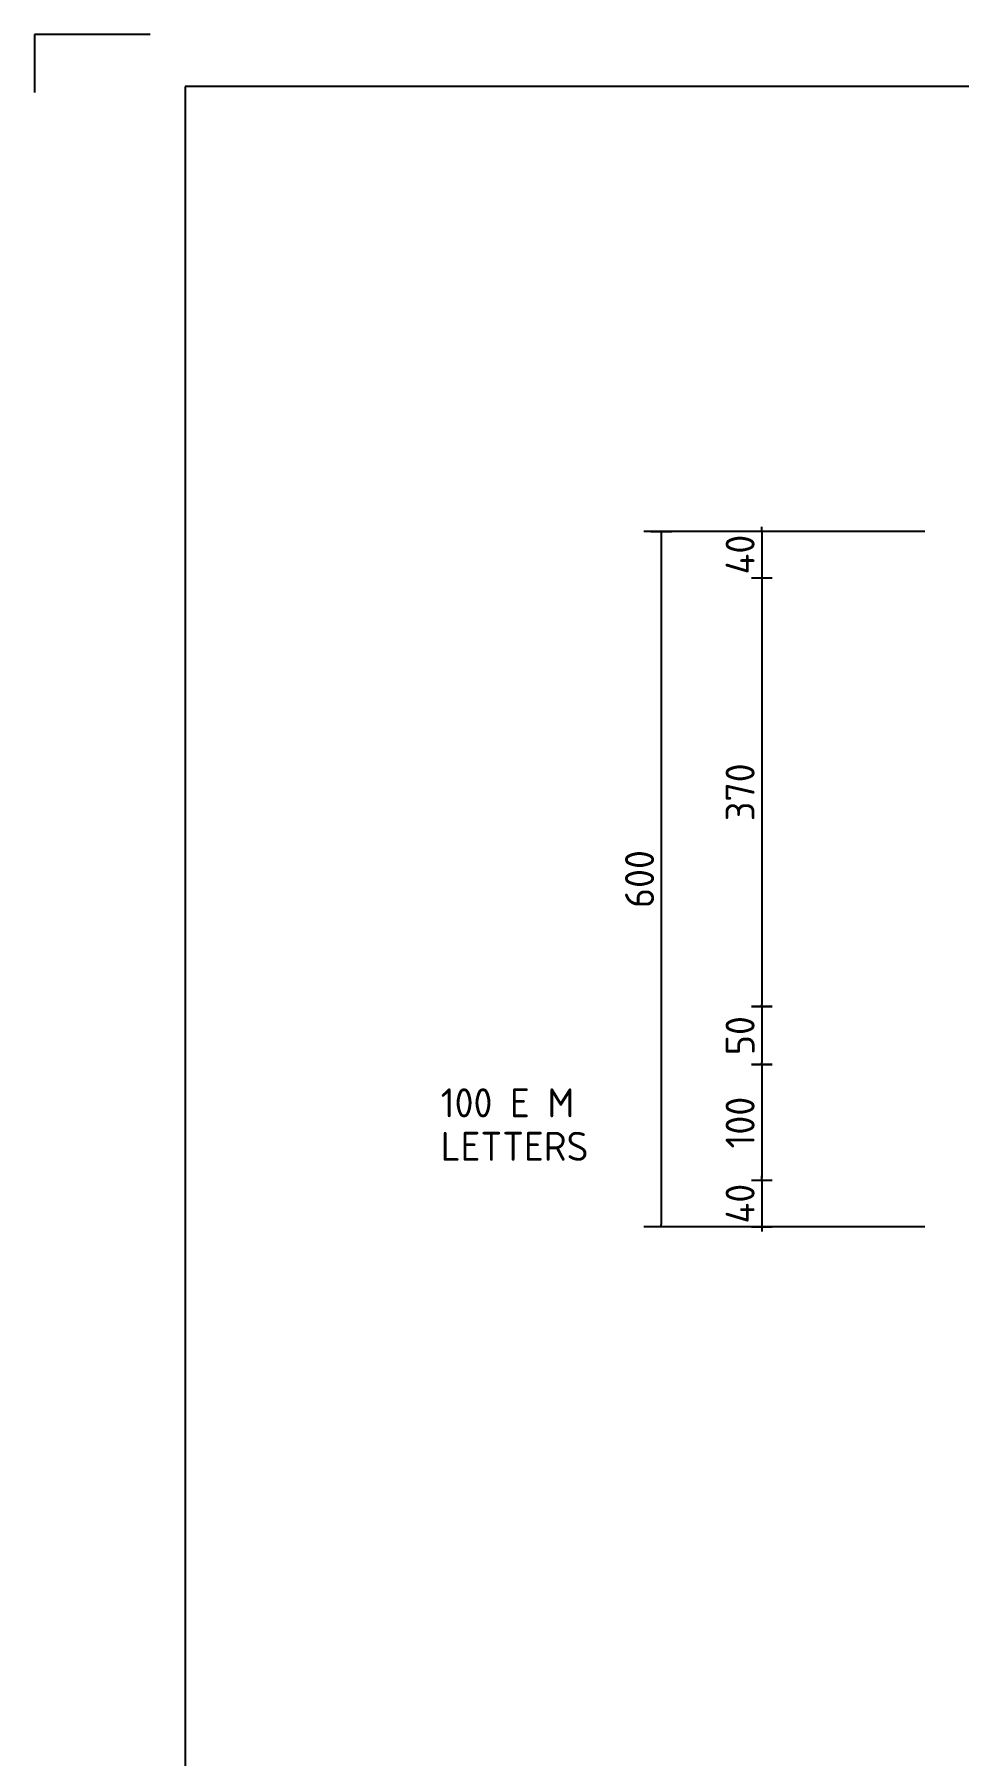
# Model space of a CAD drawing. Extents: x 0 to 420, y 0 to 297.
# Drawn here: x 0 to 79.8, y 148.5 to 297 of the extents above; entities that cross this region are included whole.
import ezdxf
from ezdxf.enums import TextEntityAlignment as Align

# ---------------------------------------------------------------- set-up
doc = ezdxf.new("R2010")
doc.units = 0
doc.header["$LTSCALE"] = 0.3
doc.header["$MEASUREMENT"] = 0
doc.header["$PDMODE"] = 3
doc.layers.get('0').update_dxf_attribs({"linetype": 'CONTINUOUS'})
doc.layers.get('DEFPOINTS').update_dxf_attribs({"linetype": 'CONTINUOUS'})
for name, color, linetype in [('COMMENTS', 4, 'CONTINUOUS'), ('L35', 3, 'CONTINUOUS'), ('T25', 1, 'CONTINUOUS'), ('TBLK18', 4, 'CONTINUOUS'), ('TBLK25', 1, 'CONTINUOUS'), ('TBLK35', 3, 'CONTINUOUS'), ('TBLK50', 7, 'CONTINUOUS')]:
    doc.layers.add(name, color=color, linetype=linetype)
doc.styles.add('iso', font='iso3098b.shx')
doc.dimstyles.new('SIGNSDIM', dxfattribs={"dimtxt": 2.5, "dimasz": 0.2, "dimexe": 1.5, "dimexo": 2, "dimtad": 1, "dimdec": 4, "dimlfac": 10, "dimrnd": 1, "dimdsep": 46, "dimtxsty": 'iso', "dimblk": 'SGNDIM', "dimcen": 2.5, "dimse2": 1, "dimadec": 0, "dimazin": 0, "dimtfac": 1, "dimtdec": 4, "dimtix": 1, "dimtmove": 0, "dimatfit": 3, "dimldrblk": 'SGNDIM', "dimfxl": 1, "dimtolj": 1, "dimtzin": 0, "dimarcsym": 0})

# ---------------------------------------------------------------- blocks, each defined once
blk = doc.blocks.new('SGNDIM')
for p, q in [((0, 0), (-1, 0)), ((0, 4.5), (0, -4.5))]:
    blk.add_line(p, q)
blk = doc.blocks.new('*D2')
at = {"layer": 'DEFPOINTS', "color": 0}
for p in [(78.84365214927385, 254.1262811572662), (54.10651728830982, 194.1262811572662), (78.84365214927385, 194.1262811572662)]:
    blk.add_point(p, dxfattribs=at)
at = {"layer": 'T25', "color": 0, "lineweight": -2}
for p, q in [((76.84365214927385, 254.1262811572662), (52.60651728830983, 254.1262811572663)), ((54.10651728830983, 253.9262811572663), (54.10651728830982, 194.3262811572662)), ((76.84365214927385, 194.1262811572662), (52.60651728830982, 194.1262811572662))]:
    blk.add_line(p, q, dxfattribs=at)
at = {"layer": 'T25', "color": 0, "lineweight": -2, "xscale": 0.2, "yscale": 0.2, "zscale": 0.2}
for p, rotation in [((54.10651728830983, 254.1262811572663), 90), ((54.10651728830982, 194.1262811572662), 270)]:
    blk.add_blockref('SGNDIM', p, dxfattribs=dict(at, rotation=rotation))
at = {"layer": 'T25', "color": 0, "insert": (52.23151728830979, 224.1262811572662), "char_height": 2.5, "attachment_point": 5, "rotation": 90, "style": 'iso'}
blk.add_mtext('\\A1;600', dxfattribs=at)
blk = doc.blocks.new('*D5')
at = {"layer": 'DEFPOINTS', "color": 0}
for p in [(69.9329771987251, 254.1262811572664), (62.78796130908785, 250.1168739865603), (66.89152676207945, 250.1168739865602)]:
    blk.add_point(p, dxfattribs=at)
at = {"layer": 'T25', "color": 0, "lineweight": -2}
for p, q in [((67.9329771987251, 254.1262811572664), (61.28796130908785, 254.1262811572664)), ((62.78796130908785, 254.3262811572664), (62.78796130908785, 254.5262811572664)), ((62.78796130908785, 254.1262811572664), (62.78796130908785, 250.1168739865603)), ((62.78796130908785, 249.9168739865603), (62.78796130908785, 249.7168739865602))]:
    blk.add_line(p, q, dxfattribs=at)
at = {"layer": 'T25', "color": 0, "lineweight": -2, "xscale": 0.2, "yscale": 0.2, "zscale": 0.2}
for p, rotation in [((62.78796130908785, 254.1262811572664), 270), ((62.78796130908785, 250.1168739865603), 90)]:
    blk.add_blockref('SGNDIM', p, dxfattribs=dict(at, rotation=rotation))
at = {"layer": 'T25', "color": 0, "insert": (60.91296130908781, 252.1215775719133), "char_height": 2.5, "attachment_point": 5, "rotation": 90, "style": 'iso'}
blk.add_mtext('\\A1;40', dxfattribs=at)
blk = doc.blocks.new('*D6')
at = {"layer": 'DEFPOINTS', "color": 0}
for p in [(69.95207761706376, 198.1119456134147), (62.78796130908785, 194.1262811572663), (69.95207761706376, 194.1262811572662)]:
    blk.add_point(p, dxfattribs=at)
at = {"layer": 'T25', "color": 0, "lineweight": -2}
for p, q in [((62.78796130908785, 198.3119456134147), (62.78796130908785, 198.5119456134148)), ((62.78796130908785, 198.1119456134147), (62.78796130908785, 194.1262811572663)), ((67.95207761706376, 194.1262811572662), (61.28796130908785, 194.1262811572663)), ((62.78796130908785, 193.9262811572663), (62.78796130908785, 193.7262811572663))]:
    blk.add_line(p, q, dxfattribs=at)
at = {"layer": 'T25', "color": 0, "lineweight": -2, "xscale": 0.2, "yscale": 0.2, "zscale": 0.2}
for p, rotation in [((62.78796130908785, 198.1119456134147), 270), ((62.78796130908785, 194.1262811572663), 90)]:
    blk.add_blockref('SGNDIM', p, dxfattribs=dict(at, rotation=rotation))
at = {"layer": 'T25', "color": 0, "insert": (60.91296130908782, 196.1191133853405), "char_height": 2.5, "attachment_point": 5, "rotation": 90, "style": 'iso'}
blk.add_mtext('\\A1;40', dxfattribs=at)
blk = doc.blocks.new('*D7')
at = {"layer": 'DEFPOINTS', "color": 0}
for p in [(99.60617116758104, 250.1168739865602), (62.78796130908785, 213.1156642743216), (99.60617116758104, 213.1156642743216)]:
    blk.add_point(p, dxfattribs=at)
at = {"layer": 'T25', "color": 0, "lineweight": -2}
blk.add_line((62.78796130908785, 249.9168739865603), (62.78796130908785, 213.3156642743216), dxfattribs=at)
at = {"layer": 'T25', "color": 0, "lineweight": -2, "xscale": 0.2, "yscale": 0.2, "zscale": 0.2}
for p, rotation in [((62.78796130908785, 250.1168739865603), 90), ((62.78796130908785, 213.1156642743216), 270)]:
    blk.add_blockref('SGNDIM', p, dxfattribs=dict(at, rotation=rotation))
at = {"layer": 'T25', "color": 0, "insert": (60.91296130908781, 231.6162691304409), "char_height": 2.5, "attachment_point": 5, "rotation": 90, "style": 'iso'}
blk.add_mtext('\\A1;370', dxfattribs=at)
blk = doc.blocks.new('A3BBLK')
at = {"layer": 'TBLK25'}
for p, q in [((10, 297), (0, 297)), ((0, 297), (0, 292))]:
    blk.add_line(p, q, dxfattribs=at)
at = {"layer": 'TBLK50'}
for p, q in [((415.5000000000002, 292.5), (13, 292.5)), ((13, 292.5), (13, 4.5))]:
    blk.add_line(p, q, dxfattribs=at)
blk = doc.blocks.new('a3_in_vtblk')
blk.add_blockref('A3BBLK', (-3.741840828297427e-07, 1.894474053187878e-07))
at = {"layer": 'TBLK18', "style": 'iso'}
for tag, p, height in [('GROUND_SURVEY_STD.', (381.875222273204, 126.1053199401716), 1.8), ('SURVEY_CAPTURE_DATE', (381.9454161662899, 122.6053199401716), 1.8), ('MAPPING_SURVEY_STD.', (381.9454161662899, 119.1053199401716), 1.8), ('MAPPING_CAPTURE_DATE', (381.9454161662898, 115.6053199401716), 1.8), ('PROJECT_ZONE', (381.9454161662899, 112.1053199401716), 1.8), ('HEIGHT_DATUM', (381.9454161662898, 108.6053199401714), 1.8), ('CLIENT_STREET_NAME', (355.5137892048512, 86.94082754562629), 1.5), ('CLIENT_SUBURB_POSTCODE', (388.4876002642824, 86.9408275456263), 1.5), ('CLIENT_TELEPHONE_NO.', (368.3055848069769, 84.67709447489977), 1.5), ('CLIENT_FAX_NO.', (393.555162257961, 84.67709447489979), 1.5), ('STREET_NAME', (355.5137892048512, 62.09980777502454), 1.5), ('SUBURB_POSTCODE', (388.4876002642824, 62.09980777502456), 1.5), ('TELEPHONE_NO.', (368.3055848069769, 59.83607470429803), 1.5), ('FAX_NO.', (393.555162257961, 59.83607470429804), 1.5)]:
    blk.add_attdef(tag, p, '', height=height, dxfattribs=at)
for tag, p in [('CLIENT_MR_DIRECTORATE', (381.4999755770158, 92.95956004759233)), ('MR_DIRECTORATE', (381.4999755770158, 68.11854027699059))]:
    blk.add_attdef(tag, text='', height=1.5, dxfattribs=at).set_placement(p, align=Align.CENTER)
at = {"layer": 'TBLK25', "style": 'iso'}
for tag, height, p in [('CLIENT_MR__BRANCH', 2, (381.4999755770158, 90.03992980102237)), ('MR_BRANCH', 2, (381.4999755770158, 65.19891003042062)), ('ROAD_SECTION', 1.75, (384.4999996258161, 29.16173915914942)), ('SLK', 1.75, (384.4999996258161, 26.10752480193321)), ('CHAINAGE', 1.75, (384.4999996258161, 19.20540326262937))]:
    blk.add_attdef(tag, text='', height=height, dxfattribs=at).set_placement(p, align=Align.CENTER)
for tag, p, height in [('FILE_NUMBER', (371.7734368758553, 54.23654958023184), 2.5), ('DESIGNED_/_DRAWN', (371.7734368758553, 49.48654958023184), 2), ('VERIFIED', (371.7734368758553, 44.48654958023184), 2), ('APPROVED', (371.7734368758553, 39.48654958023184), 2), ('LOCAL_AUTHORITY', (370.4803377219841, 16.73347307702431), 1.25)]:
    blk.add_attdef(tag, p, '', height=height, dxfattribs=at)
at = {"layer": 'TBLK35', "style": 'iso', "width": 0.9}
for tag, p in [('ROAD_PROJECT&NUMBER', (384.4999996258161, 32.230685934961)), ('DRAWING_DESCRIPTION', (384.4999996258161, 22.28803376023848))]:
    blk.add_attdef(tag, text='', height=2.5, dxfattribs=at).set_placement(p, align=Align.CENTER)
at = {"layer": 'TBLK50', "style": 'iso'}
blk.add_attdef('MRWA_DRG_NUMBER', (356.2877078814561, 6.084560384789711), '', height=5, dxfattribs=at)
blk = doc.blocks.new('BLK1DES')
at = {"layer": 'COMMENTS', "style": 'iso'}
for s, p in [('100 E M', (0, 0)), ('LETTERS', (0, -3.75))]:
    blk.add_text(s, height=2.5, dxfattribs=at).set_placement(p)
blk = doc.blocks.new('*D32')
at = {"layer": 'DEFPOINTS', "color": 0}
for p in [(72.73882883841034, 208.1122725626684), (62.78796130908785, 198.1119456134147), (72.73882883841034, 198.1119456134147)]:
    blk.add_point(p, dxfattribs=at)
at = {"layer": 'T25', "color": 0, "lineweight": -2}
blk.add_line((62.78796130908785, 207.9122725626684), (62.78796130908785, 198.3119456134147), dxfattribs=at)
at = {"layer": 'T25', "color": 0, "lineweight": -2, "xscale": 0.2, "yscale": 0.2, "zscale": 0.2}
for p, rotation in [((62.78796130908785, 208.1122725626684), 90), ((62.78796130908785, 198.1119456134147), 270)]:
    blk.add_blockref('SGNDIM', p, dxfattribs=dict(at, rotation=rotation))
at = {"layer": 'T25', "color": 0, "insert": (60.91296130908782, 203.1121090880416), "char_height": 2.5, "attachment_point": 5, "rotation": 90, "style": 'iso'}
blk.add_mtext('\\A1;100', dxfattribs=at)
blk = doc.blocks.new('*D33')
at = {"layer": 'DEFPOINTS', "color": 0}
for p in [(67.76660734462439, 213.1156642743216), (62.78796130908785, 208.1122725626684), (67.76660734462439, 208.1122725626684)]:
    blk.add_point(p, dxfattribs=at)
at = {"layer": 'T25', "color": 0, "lineweight": -2}
blk.add_line((62.78796130908785, 212.9156642743216), (62.78796130908785, 208.3122725626684), dxfattribs=at)
at = {"layer": 'T25', "color": 0, "lineweight": -2, "xscale": 0.2, "yscale": 0.2, "zscale": 0.2}
for p, rotation in [((62.78796130908785, 213.1156642743216), 90), ((62.78796130908785, 208.1122725626684), 270)]:
    blk.add_blockref('SGNDIM', p, dxfattribs=dict(at, rotation=rotation))
at = {"layer": 'T25', "color": 0, "insert": (60.91296130908781, 210.613968418495), "char_height": 2.5, "attachment_point": 5, "rotation": 90, "style": 'iso'}
blk.add_mtext('\\A1;50', dxfattribs=at)

msp = doc.modelspace()

# ---------------------------------------------------------------- block references
at = {"color": 1}
msp.add_blockref('a3_in_vtblk', (0, 0), dxfattribs=at)
at = {"layer": 'L35'}
msp.add_blockref('BLK1DES', (35.07383834053826, 203.5665736394527), dxfattribs=at)

# ---------------------------------------------------------------- dimensions: what is measured, and where the dimension line sits
at = {"layer": 'T25'}
for base, p1, p2, override, picture, middle in [((54.10651728830982, 194.1262811572662), (78.84365214927385, 254.1262811572662), (78.84365214927385, 194.1262811572662), {"dimse2": 0}, '*D2', (52.23151728830979, 224.1262811572662)), ((62.78796130908785, 213.1156642743216), (99.60617116758104, 250.1168739865602), (99.60617116758104, 213.1156642743216), {"dimse1": 1}, '*D7', (60.91296130908781, 231.6162691304409)), ((62.78796130908785, 208.1122725626684), (67.76660734462439, 213.1156642743216), (67.76660734462439, 208.1122725626684), {"dimse1": 1}, '*D33', (60.91296130908781, 210.613968418495)), ((62.78796130908785, 198.1119456134147), (72.73882883841034, 208.1122725626684), (72.73882883841034, 198.1119456134147), {"dimse1": 1}, '*D32', (60.91296130908782, 203.1121090880416)), ((62.78796130908785, 194.1262811572663), (69.95207761706376, 198.1119456134147), (69.95207761706376, 194.1262811572662), {"dimse1": 1, "dimse2": 0}, '*D6', (60.91296130908782, 196.1191133853405))]:
    dim = msp.add_linear_dim(base=base, p1=p1, p2=p2, angle=90, dimstyle='SIGNSDIM', override=override, dxfattribs=at)
    dim.commit()
    dim.dimension.update_dxf_attribs({"geometry": picture, "text_midpoint": middle})
dim = msp.add_linear_dim(base=(62.78796130908785, 250.1168739865603), p1=(69.9329771987251, 254.1262811572664), p2=(66.89152676207945, 250.1168739865602), angle=90, dimstyle='SIGNSDIM', dxfattribs=at)
dim.commit()
dim.dimension.update_dxf_attribs({"geometry": '*D5', "text_midpoint": (60.91296130908781, 252.1215775719133)})

doc.saveas('drawing.dxf')
